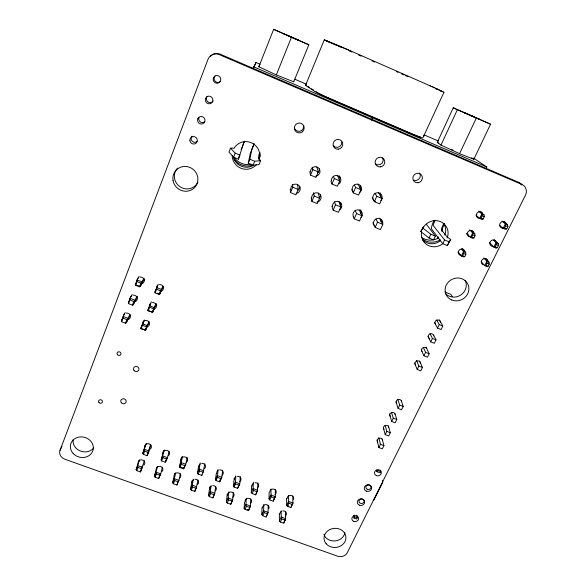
<?xml version="1.0" encoding="UTF-8"?>
<svg xmlns="http://www.w3.org/2000/svg" width="586" height="586" viewBox="0 0 586 586"><rect width="100%" height="100%" fill="white"/><g stroke="black" fill="none" stroke-linecap="round" stroke-linejoin="round"><path stroke-width="0.88" d="M275.332 489.72L275.325 496.642L273.193 501.169L269.699 499.909L269.025 499.001L269.113 492.921M273.486 500.612L273.494 498.869M149.034 322.241L145.643 330.167L141.153 328.827L144.288 319.927M270.922 488.988L271.135 496.796L269.699 499.909M268.183 505.227L268.066 512.34L266.22 516.962L262.74 515.717L261.81 514.676L262.015 507.535M263.781 504.531L263.619 510.743L264.154 512.64L262.74 515.717M257.855 482.915L257.562 490.218L255.679 494.855L252.17 493.588L251.255 492.592L251.621 485.713M253.386 482.219L253.071 488.592L253.584 490.46L252.17 493.588M266.22 516.962L268.066 512.34L263.619 510.743L261.81 514.676M162.798 287.147L159.788 294.091L159.026 294.377L155.187 292.89L158.198 284.254M250.757 498.957L250.383 505.996L248.508 510.626L245.007 509.373L244.12 508.348L244.53 502.158M246.296 498.247L245.915 504.392L246.413 506.282L245.007 509.373M240.341 476.565L239.769 483.787L237.579 488.321L234.041 487.047L233.455 486.168L234.217 478.008M137.351 296.787L133.256 304.786L132.421 305.108L128.576 303.629L130.099 298.318L132.194 294.406M235.814 475.854L235.447 483.904L234.041 487.047M233.309 492.68L232.671 499.646L230.767 504.282L227.251 503.022L226.401 502.004L227.221 494.137M130.231 315.056L126.32 322.82L125.47 323.186L121.646 321.729L123.17 316.433L125.17 312.624M255.679 494.855L257.562 490.218L253.071 488.592L251.255 492.592M228.789 491.954L228.174 498.034L226.401 502.004M248.508 510.626L250.383 505.996L245.915 504.392L244.12 508.348M222.658 470.148L221.801 477.29L219.582 481.831L216.029 480.549L215.487 479.685L216.322 473.407M220.021 481.326L220.248 479.524M215.685 486.343L214.784 493.236L212.85 497.873L209.312 496.606L208.513 495.602L209.759 486.951M218.073 469.415L217.413 477.385L216.029 480.549M259.019 154.169L258.448 158.462L260.638 160.659L259.049 164.563L253.071 165.237L248.252 163.245L250.2 153.657L254.082 143.658M211.114 485.596L210.264 491.61L208.513 495.602M204.873 463.702L203.137 472.235L199.562 470.939L199.159 469.1L200.222 462.947M197.965 479.963L196.193 488.285L192.633 487.01L192.245 485.149L193.329 479.202M195.512 488.219L194.838 491.427L191.278 490.152L190.516 489.163L192.098 480.608M197.409 473.166L199.159 469.1L203.73 470.756L201.767 475.407L198.193 474.118L197.409 473.166L198.654 466.075M230.767 504.282L232.671 499.646L228.174 498.034L228.635 499.909L227.251 503.022M248.252 163.245L249.87 159.246L251.687 150.001L254.016 144.09M187.198 457.292L185.762 464.258L183.491 468.815L179.895 467.518L179.441 466.683L181.55 457.051M184.033 468.339L184.4 466.581M180.356 473.635L178.913 480.373L176.928 485.025L173.353 483.743L172.636 482.769L174.738 473.459M177.565 482.703L176.928 485.025M182.488 456.516L181.169 462.603L179.441 466.683L183.264 468.06M175.661 472.851L174.342 478.733L172.636 482.769M279.346 513.754L279.397 520.969L280.364 522.023L283.822 523.261L285.646 518.639L285.507 511.453M168.995 451.623L167.486 457.651L165.179 462.208L161.56 460.904L161.157 460.083L163.67 450.568M165.772 461.753L166.431 459.146M162.432 467.188L160.718 473.847L158.703 478.506L155.107 477.216L154.433 476.257L156.916 467.049M159.897 474.543L158.703 478.506M164.439 449.975L161.157 460.083M157.678 466.383L154.433 476.257M212.85 497.873L214.784 493.236L210.264 491.61L210.689 493.478L209.312 496.606M233.294 148.024L230.525 148.163L228.965 152.104L233.602 157.18L238.436 159.18L243.256 144.354M238.436 159.18L239.615 155.012M145.423 444.906L142.757 453.447L143.409 454.362L147.049 455.674L150.485 444.84M150.873 445.052L147.401 455.124M144.412 460.699L140.376 471.942L136.75 470.646L136.12 469.701L138.992 460.611M140.75 471.356L142.259 466.383M146.288 443.39L142.757 453.447M139.593 459.885L136.12 469.701M201.767 475.407L201.972 474.814M241.161 149.606L241.454 148.807M60.028 450.304L207.971 59.391A8.966 8.614 70.1 0 1 219.201 54.593L521.877 184.465A8.504 7.867 -42.4 0 1 525.832 194.42L347.271 552.737A7.266 6.321 -6 0 1 337.756 556.246L64.841 459.226A7.713 6.798 15.2 0 1 59.992 450.297L62.006 446.342M121.646 321.729L121.434 320.96L123.17 316.433L128.063 318.293L129.997 314.47M128.576 303.629L128.349 302.903L130.099 298.318L135.014 300.208L137.043 296.274M144.193 279.017L140.274 286.539L139.461 286.803L135.593 285.309L135.344 284.628L137.117 279.983L139.124 276.314M135.593 285.309L137.117 279.983L142.061 281.903L143.995 278.204M241.652 148.287L242.143 147.02M125.47 323.186L126.832 319.641L128.063 318.293L126.32 322.82M132.421 305.108L133.798 301.519L135.014 300.208L133.256 304.786M139.461 286.803L140.852 283.177L142.061 281.903L140.274 286.539L136.164 284.942M155.187 292.89L154.887 292.194L156.689 287.58L161.597 289.484L163.047 286.144M156.198 304.053L152.675 312.235L148.185 310.822L149.577 307.254L149.569 305.804L151.386 301.797M144.962 330.27L149.086 321.758M152.008 312.294L156.198 303.651M159.026 294.377L160.439 290.766L161.597 289.484L159.788 294.091L157.341 293.139M242.421 146.31L244.545 141.116M252.969 68.408L255.965 62.49L260.169 64.299M255.401 63.933L255.965 62.49M258.822 66.797L273.662 29.3L308.837 44.778L293.725 81.806L276.328 74.905L258.822 66.797L259.217 65.852M233.602 157.18L235.198 153.166L230.525 148.163M243.651 143.196L244.318 141.526M276.328 74.905L291.454 37.24L273.662 29.3M253.071 165.237L254.69 161.245L260.638 160.659M259.034 158.227L259.95 155.979M136.75 470.646L138.054 467.46L137.791 465.621L142.42 467.284L140.376 471.942M143.409 454.362L144.727 451.132L144.442 449.323L149.093 451.008L147.049 455.674M305.577 85.219L324.285 39.826L348.714 50.096M161.56 460.904L162.893 457.695L162.857 455.981L167.486 457.651L165.179 462.208M155.107 477.216L156.425 474.037L156.118 472.199L160.718 473.847L160.029 475.334L156.425 474.037M297.549 184.597L298.208 189.432L295.93 194.808L290.51 192.574L292.78 187.19L292.502 184.465M179.895 467.518L181.242 464.324L181.169 462.603L185.762 464.258L183.491 468.815M173.353 483.743L174.687 480.586L174.342 478.733L178.913 480.373L178.269 481.868L174.687 480.586M316.858 166.959L318.293 171.925L315.964 177.353L310.536 175.097L312.858 169.654L312.228 167.208M318.293 193.175L319.575 198.251L317.268 203.591L311.891 201.379L314.191 196.032L313.437 192.684M286.539 498.349L286.693 505.374L287.411 506.297L290.883 507.549L292.985 503.022L292.736 496.027M190.516 489.163L192.245 485.149L196.793 486.783L194.838 491.427M191.278 490.152L192.633 487.01M198.193 474.118L199.562 470.939M337.499 175.492L339.704 180.854L337.353 186.253L331.962 184.011L334.306 178.598L333.441 176.335M371.421 120.189L372.447 117.859M338.825 201.496L340.796 207.012L338.459 212.322L333.119 210.125L335.448 204.807L334.416 201.687M215.487 479.685L217.252 475.649L221.801 477.29L219.582 481.831M358.039 184.077L360.969 189.718L358.588 195.087L353.233 192.86L355.607 187.483L354.435 185.095M233.455 486.168L235.25 482.153L239.769 483.787L237.579 488.321M359.262 209.949L361.87 215.714L359.511 220.988L354.2 218.805L356.559 213.524L355.16 210.264M143.958 321.223L140.786 328.321L141.153 328.827M378.388 192.501L382.087 198.522L379.677 203.855L374.359 201.643L376.761 196.303L375.003 193.329M150.727 303.856L147.789 310.368L148.185 310.822M379.479 218.175L382.805 224.357L380.409 229.595L375.143 227.427L377.531 222.175L375.948 219.12M290.883 507.549L292.985 503.022L288.546 501.418L288.385 495.317M154.887 292.194L157.326 286.825M306.383 85.351A14.562 0.674 23.5 0 0 305.936 85.585L314.902 91.504A17.858 0.864 23.5 0 0 331.866 99.561L409.277 132.832A17.609 0.842 23.8 0 0 422.85 137.908L443.932 92.317L435.794 88.34M269.025 499.001L270.857 495.024L275.325 496.642L273.193 501.169M467.342 113.904L490.548 124.203L473.862 159.26L459.57 153.679L440.972 145.116L437.259 142.435L453.249 107.795L469.921 115.09M440.972 145.116L457.38 109.699L490.548 124.203M279.397 520.969L281.229 517.057L281.163 510.787M287.411 506.297L288.854 503.198L288.546 501.418L286.693 505.374L288.913 506.179M280.364 522.023L281.8 518.962L281.229 517.057L285.646 518.639L283.814 522.551M426.337 224.204L435.376 236.129L433.581 239.908L429.04 238.033L420.697 231.521L423.356 226.929L421.971 229.88M459.57 153.679L476.337 118.042M434.05 220.563L433.281 222.204A6.219 1.509 -66.5 0 0 431.67 229.199L442.789 243.725L447.308 245.593L450.729 239.542L446.993 236.744L441.617 230.108L442.642 230.225L441.969 231.638M435.149 220.49L433.794 223.369A2.256 0.549 -66.5 0 0 433.288 225.566L444.591 239.952L449.118 241.828L450.729 239.542M429.04 238.033L430.835 234.246L422.447 227.8M443.946 223.259L442.232 226.885A2.256 0.571 -66.4 0 0 441.741 229.082L442.642 230.225M437.508 238.524L438.291 236.891M441.405 230.357L444.518 223.823M442.789 243.725L444.591 239.952M447.308 245.593L449.118 241.828M486.094 168.497L486.82 166.995L473.488 158.074M458.135 251.98L461.387 256.016L462.574 255.73L463.651 253.533L463.519 251.628L461.329 248.991M467.035 233.653L470.463 237.374L471.701 237.022L472.785 234.796L472.624 232.942L469.73 229.895M476.044 215.091L479.656 218.505L480.93 218.073L482.029 215.816L481.839 214.015L478.799 211.231M465.709 252.537L463.519 251.628L461.387 256.016L463.577 256.917L464.779 256.639L465.848 254.441L465.709 252.537L462.442 248.632M474.828 233.858L472.624 232.942L470.463 237.374L472.66 238.29L473.906 237.938L474.99 235.719L474.828 233.858L471.95 230.855M484.051 214.945L481.839 214.015L479.656 218.505L481.86 219.435L483.15 219.003L484.248 216.754L484.051 214.945L479.817 211.099M382.211 438.951L383.925 445.638L382.343 448.861L378.856 447.55L380.439 444.327L378.776 437.654M388.35 425.744L390.305 432.695L388.701 435.94L385.207 434.622L386.804 431.369L385.141 425.304M394.971 413.613L396.788 419.525L395.176 422.799L391.66 421.466L393.272 418.184L391.514 412.288M401.307 400.707L403.227 406.442L401.6 409.753L398.077 408.398L399.703 405.087L397.835 399.366M419.693 361.049L422.433 367.437L420.755 370.835L417.195 369.444L418.865 366.045L416.529 360.471M426.066 347.132L429.164 353.768L427.472 357.196L423.898 355.79L425.583 352.354L423.312 347.395M433.574 335.067L436.013 339.851L434.307 343.315L430.725 341.894L432.424 338.422L430.036 333.661M439.412 319.905L442.818 326.028L441.097 329.53L437.5 328.087L439.214 324.593L436.717 320.015M356.874 515.306L357.292 517.826L356.698 519.028L354.017 518.053L354.611 516.859L354.332 515.087M376.937 471.701L377.552 470.455L380.739 471.642L380.124 472.88L376.937 471.701L376.571 470.067M481.084 261.51L484.666 265.626L485.94 265.385L487.025 263.202L486.827 261.275L483.802 257.906M489.464 242.663L493.852 247.124L495.17 246.801L496.269 244.596L496.034 242.714L493.5 240.216M499.858 225.456L503.147 228.386L504.517 227.991L505.63 225.757L505.359 223.925L502.034 221.054M489.002 262.176L486.827 261.275L484.666 265.626L486.834 266.527L488.123 266.286L489.207 264.103L489.002 262.176L485.618 258.426M498.225 243.63L496.034 242.714L493.852 247.124L496.034 248.032L497.368 247.717L498.466 245.512L498.225 243.63L494.32 239.806M507.557 224.848L505.359 223.925L503.147 228.386L505.344 229.309L506.722 228.921L507.828 226.687L507.557 224.848L503.462 221.332M373.861 500.166L382.812 482.212L382.394 480.432M121.434 320.96L123.456 317.099M128.349 302.903L129.191 301.314M253.057 68.459L255.115 64.658M135.344 284.628L136.963 281.639L140.852 283.177M420.697 231.521L421.627 230.613M219.201 54.593L220.094 54.146L518.405 182.224L521.899 184.509M220.094 54.146L220.043 54.168A8.834 8.49 70.4 0 0 211.59 55.282M443.932 92.317L443.368 92.105M247.102 509.41L248.589 509.945M138.054 467.46L141.68 468.756M210.689 493.478L214.227 494.752M228.635 499.909L232.159 501.169M246.413 506.282L249.914 507.535M264.154 512.64L267.641 513.885M281.8 518.962L285.265 520.2M144.727 451.132L148.368 452.443M162.893 457.695L166.519 458.999M181.242 464.324L184.846 465.621M217.413 477.385L220.973 478.674M235.447 483.904L238.985 485.179M253.584 490.46L257.108 491.727M271.135 496.796L274.629 498.056M288.854 503.198L292.333 504.458M354.611 516.859L357.292 517.826M380.439 444.327L383.925 445.638M386.804 431.369L390.305 432.695M393.272 418.184L396.788 419.525M142.53 325.296L146.339 326.746M123.001 318.183L126.832 319.641M149.577 307.254L153.407 308.727M129.953 300.039L133.798 301.519M399.703 405.087L403.227 406.442M156.594 289.279L160.439 290.766M418.865 366.045L422.433 367.437M437.259 142.435L438.921 143.087M425.583 352.354L429.164 353.768M441.632 91.335L442.071 91.504L437.002 88.874M432.424 338.422L436.013 339.851M439.214 324.593L442.818 326.028M444.979 291.989L450.846 294.37L452.289 296.582M463.651 253.533L465.848 254.441M487.025 263.202L489.207 264.103M462.574 255.73L464.779 256.639M485.94 265.385L488.123 266.286M292.78 187.19L298.208 189.432M314.191 196.032L319.575 198.251M335.448 204.807L340.796 207.012M356.559 213.524L361.87 215.714M377.531 222.175L382.805 224.357M235.198 153.166L240.04 155.173M249.87 159.246L254.69 161.245M430.835 234.246L435.376 236.129M472.785 234.796L474.99 235.719M496.269 244.596L498.466 245.512M312.858 169.654L318.293 171.925M334.306 178.598L339.704 180.854M355.607 187.483L360.969 189.718M376.761 196.303L382.087 198.522M471.701 237.022L473.906 237.938M495.17 246.801L497.368 247.717M482.029 215.816L484.248 216.754M505.63 225.757L507.828 226.687M480.93 218.073L483.15 219.003M504.517 227.991L506.722 228.921M440.24 90.757L441.046 91.094M340.349 46.47L326.234 40.676L327.471 41.269M294.648 79.139L306.419 84.208M424.139 134.883L438.438 141.036M253.599 66.797L486.82 166.995M341.177 46.799L344.15 48.103M435.164 88.574L436.658 89.219M466.331 113.53L463.819 112.453L473.986 116.87M345.608 48.741L347.139 49.407M291.454 37.24L308.837 44.778M348.289 49.883L350.318 50.799M350.208 50.726L430.446 85.952M338.649 46.221L341.118 47.305M349.359 50.923L351.834 52.008M358.639 55.011L361.152 56.117M372.051 60.9L374.564 62.006M396.363 71.558L398.041 72.305M401.388 73.777L403.908 74.883M405.453 75.543L407.937 76.634M471.51 115.867L479.67 119.405L475.869 117.698M287.089 35.255L299.27 40.544L282.892 33.387L285.36 34.493M431.567 86.472L434.072 87.548M430.029 85.79L432.292 86.765M334.899 44.595L337.001 45.496M333.683 44.038L335.317 44.756M433.054 87.124L435.757 88.296M331.822 43.232L333.016 43.76M331.229 42.968L328.101 41.577M328.358 41.665L329.449 42.155M326.834 41.013L324.285 39.826M453.249 107.795L457.38 109.699M307.848 86.413L309.32 87.358M311.54 88.786L313.752 90.215M315.964 91.643L317.436 92.588A15.082 0.733 23.5 0 0 331.713 99.364L408.925 132.553A14.892 0.711 23.8 0 0 419.422 136.677M471.62 157.751L473.862 159.26M494.745 246.728L496.034 248.032M372.22 197.819L374.359 201.643M434.614 322.696L437.5 328.087M372.828 222.724L375.143 227.427M427.97 336.276L430.725 341.894M351.717 189.571L353.233 192.86M421.283 349.952L423.898 355.79M414.558 363.02L417.195 369.444M353.19 216.293L354.2 218.805M518.405 182.224L518.427 182.275A8.387 7.764 -42.7 0 1 520.441 183.55M330.856 180.891L331.962 184.011M395.975 401.813L398.077 408.398M293.52 81.154L293.725 81.806M331.881 206.111L333.119 210.125M389.434 413.833L391.66 421.466M383.339 427.641L385.207 434.622M377.018 439.991L378.856 447.55M380.373 470.097L380.739 471.642M309.76 171.72L310.536 175.097M311.188 197.936L311.891 201.379M353.6 515.402L354.017 518.053M290.231 189.293L290.51 192.574M520.786 183.879A8.387 7.764 -42.7 0 1 521.672 185M210.396 56.461A8.834 8.49 70.4 0 1 211.165 55.648M344.927 532.681A10.819 9.486 -5.7 0 1 334.987 540.944A10.819 9.486 -5.7 0 1 323.89 534.432M93.782 447.902A11.42 10.13 14.8 0 1 80.253 450.986A11.42 10.13 14.8 0 1 73.169 439.566M465.138 280.35A11.932 11.119 -28.3 0 1 460.764 295.036A11.932 11.119 -28.3 0 1 445.331 293.374M197.863 182.224A12.504 12.094 38.5 0 1 179.843 186.656A12.504 12.094 38.5 0 1 177.514 168.16M163.794 286.994A3.523 3.318 20.1 0 1 162.154 287.66M156.843 304.705A3.501 3.282 18.9 0 1 155.209 305.357M144.815 279.625A3.545 3.333 23 0 1 143.174 280.291M299.878 186.692A4.651 4.615 -12.7 0 1 298.04 190.157M320.447 194.42A4.644 4.578 -23.5 0 1 319.216 198.119M340.84 202.851A4.637 4.534 -27.5 0 1 340.481 205.188M360.654 209.715A4.629 4.498 -29.5 0 1 360.72 213.546M381.288 219.574A4.622 4.461 -30.6 0 1 380.9 221.882M319.355 168.783A4.688 4.644 -40.8 0 1 317.517 173.09M339.462 175.829A4.688 4.607 -38.5 0 1 339.565 179.756M360.353 185.909A4.681 4.563 -37.5 0 1 359.98 188.267M380.211 192.853A4.673 4.527 -36.9 0 1 380.263 196.728M443.851 223.662A13.405 12.694 -34 0 1 444.752 235.052M439.983 241.095A13.405 12.694 -34 0 1 422.748 239.967M253.386 165.42A13.749 13.566 49.5 0 1 233.089 156.242M260.03 152.734A13.749 13.566 49.5 0 1 259.071 158.872M419.488 172.995A4.82 4.615 -43.7 0 1 413.613 180.21M382.775 157.949A4.835 4.688 -47.6 0 1 375.157 163.655M197.101 141.585A3.736 3.619 50 0 1 192.157 141.131A3.736 3.619 50 0 1 192.018 136.15M204.697 121.859A3.765 3.655 56.4 0 1 198.932 117.456M213.238 100.917A3.809 3.684 62.7 0 1 207.869 101.869A3.809 3.684 62.7 0 1 207.268 96.309M220.175 81.652A3.846 3.714 68.1 0 1 215.143 81.183A3.846 3.714 68.1 0 1 215.04 76.004M341.806 142.002A4.856 4.769 -57.8 0 1 333.192 145.548M303.738 125.88A4.886 4.827 -82.4 0 1 294.333 127.953M468.075 234.019A3.348 3.135 -36 0 1 466.412 233.799M144.764 447.155A3.369 3.018 10.1 0 1 146.925 443.858A3.369 3.018 10.1 0 1 150.976 445.323A3.369 3.018 10.1 0 1 150.228 449.132M162.93 453.725A3.348 3.003 8.4 0 1 165.098 450.451A3.348 3.003 8.4 0 1 169.127 451.909A3.348 3.003 8.4 0 1 168.358 455.696M180.986 460.266A3.34 2.989 6.8 0 1 183.169 456.999A3.34 2.989 6.8 0 1 187.176 458.45A3.34 2.989 6.8 0 1 186.385 462.215M201.701 463.394A3.326 2.974 5.1 0 1 204.302 468.705M198.94 466.764A3.326 2.974 5.1 0 1 200.126 463.995M219.56 469.877A3.311 2.959 3.5 0 1 222.123 475.151M216.791 473.217A3.311 2.959 3.5 0 1 217.992 470.47M237.323 476.315A3.296 2.952 1.9 0 1 239.842 481.56M234.539 479.641A3.296 2.952 1.9 0 1 235.755 476.909M254.983 482.718A3.289 2.93 0.3 0 1 257.459 487.94M252.185 486.028A3.289 2.93 0.3 0 1 253.416 483.311M269.736 492.379A3.274 2.915 -1.1 0 1 271.985 489.2A3.274 2.915 -1.1 0 1 275.881 490.607A3.274 2.915 -1.1 0 1 274.981 494.276M287.184 498.693A3.267 2.901 -2.6 0 1 290.861 495.412A3.267 2.901 -2.6 0 1 293.432 499.389M282.774 510.897A3.245 2.871 -2 0 1 286.195 512.618A3.245 2.871 -2 0 1 285.17 516.002M279.976 514.134A3.245 2.871 -2 0 1 281.214 511.475M262.601 507.901A3.26 2.886 -0.6 0 1 266.242 504.634A3.26 2.886 -0.6 0 1 268.842 508.589M245.131 501.631A3.267 2.901 0.8 0 1 247.351 498.466A3.267 2.901 0.8 0 1 251.248 499.865A3.267 2.901 0.8 0 1 250.383 503.513M227.566 495.324A3.282 2.915 2.2 0 1 229.763 492.145A3.282 2.915 2.2 0 1 233.689 493.551A3.282 2.915 2.2 0 1 232.847 497.221M212.645 485.669A3.296 2.93 3.7 0 1 215.209 490.885M209.891 488.98A3.296 2.93 3.7 0 1 211.085 486.263M194.86 479.275A3.304 2.945 5.3 0 1 197.467 484.519M192.12 482.6A3.304 2.945 5.3 0 1 193.299 479.868M174.254 476.184A3.318 2.959 6.8 0 1 176.415 472.961A3.318 2.959 6.8 0 1 180.407 474.389A3.318 2.959 6.8 0 1 179.624 478.117M156.279 469.738A3.333 2.967 8.4 0 1 158.425 466.493A3.333 2.967 8.4 0 1 162.439 467.928A3.333 2.967 8.4 0 1 161.685 471.671M138.201 463.248A3.348 2.981 10 0 1 140.332 459.988A3.348 2.981 10 0 1 144.376 461.431A3.348 2.981 10 0 1 143.636 465.196M396.649 403.373A2.688 2.454 -14.3 0 1 397.909 399.579A2.688 2.454 -14.3 0 1 401.498 401.527M390.283 416.375A2.681 2.432 -13.1 0 1 391.529 412.617A2.681 2.432 -13.1 0 1 395.111 414.544M383.977 429.252A2.666 2.417 -12.1 0 1 385.207 425.531A2.666 2.417 -12.1 0 1 388.782 427.436M377.728 442.02A2.652 2.395 -11.1 0 1 378.944 438.328A2.652 2.395 -11.1 0 1 382.504 440.218M435.435 324.146A2.784 2.578 -23.2 0 1 436.782 320.139A2.784 2.578 -23.2 0 1 440.438 322.205M429.794 338.679A2.762 2.556 -21.4 0 1 428.329 335.734A2.762 2.556 -21.4 0 1 431.223 333.698A2.762 2.556 -21.4 0 1 433.699 335.946M422.059 351.461A2.747 2.534 -19.7 0 1 422.74 347.864A2.747 2.534 -19.7 0 1 426.535 348.333M415.467 364.939A2.732 2.52 -18.2 0 1 416.763 361.042A2.732 2.52 -18.2 0 1 420.389 363.042M159.355 284.591A3.567 3.362 19.9 0 1 163.457 287.499A3.567 3.362 19.9 0 1 160.564 291.308M156.469 288.4A3.567 3.362 19.9 0 1 157.693 285.265M152.323 302.596A3.553 3.318 18.7 0 1 156.403 305.474A3.553 3.318 18.7 0 1 153.532 309.232M149.452 306.361A3.553 3.318 18.7 0 1 150.661 303.27M142.53 324.109A3.531 3.282 17.7 0 1 145.365 320.396A3.531 3.282 17.7 0 1 149.43 323.23A3.531 3.282 17.7 0 1 146.588 326.944M126.254 313.092A3.553 3.289 20.1 0 1 130.356 315.942A3.553 3.289 20.1 0 1 127.528 319.678M123.573 315.122A3.553 3.289 20.1 0 1 124.613 313.752M133.117 295.197A3.567 3.333 21.3 0 1 137.234 298.091A3.567 3.333 21.3 0 1 134.377 301.871M130.268 298.985A3.567 3.333 21.3 0 1 131.454 295.871M140.061 277.09A3.589 3.369 22.7 0 1 144.193 280.02A3.589 3.369 22.7 0 1 141.314 283.844M137.183 280.921A3.589 3.369 22.7 0 1 138.391 277.771M290.832 189.41A4.717 4.673 -12.1 0 1 294.912 184.158A4.717 4.673 -12.1 0 1 300.186 188.194A4.717 4.673 -12.1 0 1 296.098 193.439M311.752 198.039A4.71 4.637 -22.7 0 1 315.854 192.823A4.71 4.637 -22.7 0 1 321.084 196.823A4.71 4.637 -22.7 0 1 316.975 202.038M332.46 206.58A4.703 4.6 -26.9 0 1 335.785 201.562A4.703 4.6 -26.9 0 1 341.308 203.84A4.703 4.6 -26.9 0 1 339.887 209.642M353.483 216.586A4.695 4.556 -29 0 1 355.145 210.66A4.695 4.556 -29 0 1 361.276 211.458A4.695 4.556 -29 0 1 361.013 217.567M374.388 225.691A4.688 4.52 -30.2 0 1 374.835 219.831A4.688 4.52 -30.2 0 1 380.783 219.061A4.688 4.52 -30.2 0 1 382.387 224.665M310.565 172.072A4.761 4.71 -39 0 1 314.704 166.761A4.761 4.71 -39 0 1 319.978 170.841A4.761 4.71 -39 0 1 315.839 176.144M331.464 180.774A4.754 4.666 -37.5 0 1 334.811 175.675A4.754 4.666 -37.5 0 1 340.378 177.99A4.754 4.666 -37.5 0 1 338.95 183.894M353.087 191.644A4.747 4.629 -36.8 0 1 354.12 185.095A4.747 4.629 -36.8 0 1 360.69 185.96A4.747 4.629 -36.8 0 1 359.65 192.516M375.553 201.679A4.739 4.585 -36.4 0 1 373.465 195.123A4.739 4.585 -36.4 0 1 380.351 193.629A4.739 4.585 -36.4 0 1 380.827 200.537M423.466 227.236A13.595 12.863 -33.7 0 1 440.87 221.794A13.595 12.863 -33.7 0 1 447.125 237.997M442.291 244.12A13.595 12.863 -33.7 0 1 427.472 245.058A13.595 12.863 -33.7 0 1 421.568 232.063M256.463 164.629A13.947 13.756 48.1 0 1 232.159 155.495M233.895 148.544A13.947 13.756 48.1 0 1 259.129 159.985M461.79 255.401A3.362 3.142 -32.8 0 1 458.267 252.639A3.362 3.142 -32.8 0 1 461.329 249.035A3.362 3.142 -32.8 0 1 464.852 251.797M479.875 218.27A3.428 3.201 -38.7 0 1 476.418 216A3.428 3.201 -38.7 0 1 478.323 212.088A3.428 3.201 -38.7 0 1 482.439 213.011M483.164 264.704A3.355 3.113 -33 0 1 481.472 261.07A3.355 3.113 -33 0 1 484.996 258.572A3.355 3.113 -33 0 1 487.904 261.341M503.132 228.049A3.421 3.172 -38.1 0 1 499.616 225.236A3.421 3.172 -38.1 0 1 502.751 221.574A3.421 3.172 -38.1 0 1 506.26 224.387M469.093 236.729A3.391 3.172 -35.8 0 1 467.364 233.023A3.391 3.172 -35.8 0 1 470.91 230.481A3.391 3.172 -35.8 0 1 473.869 233.309M493.346 246.354A3.384 3.142 -35.6 0 1 489.933 244.128A3.384 3.142 -35.6 0 1 491.837 240.289A3.384 3.142 -35.6 0 1 495.91 241.19M438.768 237.821A15.837 15.016 -34.9 0 1 421.378 237.242M440.313 239.842A15.99 15.155 -34.7 0 1 422.762 239.256M452.993 150.126A8.563 0.396 23.9 0 1 451.132 149.254M252.588 165.171A16.401 16.181 52.2 0 1 234.026 158.996M251.35 164.234A16.247 16.027 53.1 0 1 234.437 157.7M420.404 136.853A14.892 0.711 23.8 0 1 419.92 136.816M423.378 135.901A14.328 0.652 23.8 0 1 423.846 136.318M361.958 498.935A2.586 2.285 -8.1 0 1 363.686 502.429A2.586 2.285 -8.1 0 1 359.343 502.458A2.586 2.285 -8.1 0 1 361.284 498.942M142.544 323.816L140.786 328.321L145.643 330.167L147.401 325.67L142.544 323.816M149.569 305.804L147.789 310.368L152.675 312.235L154.455 307.687L149.569 305.804M326.16 543.786A10.958 9.581 -5.7 0 0 345.007 541.523A10.958 9.581 -5.7 0 0 333.786 528.396A10.958 9.581 -5.7 0 0 326.16 543.786M73.177 453.505A11.574 10.248 14.6 0 0 92.713 451.125A11.574 10.248 14.6 0 0 79.637 436.951A11.574 10.248 14.6 0 0 73.177 453.505M451.762 299.988A12.101 11.259 -28.1 0 0 468.888 287.953A12.101 11.259 -28.1 0 0 450.348 280.32A12.101 11.259 -28.1 0 0 451.762 299.988M173.017 180.429A12.687 12.262 38 0 0 193.299 188.736A12.687 12.262 38 0 0 189.835 167.391A12.687 12.262 38 0 0 173.017 180.429M359.482 505.22A3.699 3.274 -8.1 0 0 364.66 501.733A3.699 3.274 -8.1 0 0 358.822 499.587A3.699 3.274 -8.1 0 0 359.482 505.22M366.418 491.185A3.721 3.304 -8.9 0 0 371.634 487.662A3.721 3.304 -8.9 0 0 365.767 485.494A3.721 3.304 -8.9 0 0 366.418 491.185M99.027 402.604A1.956 1.765 15.9 0 0 102.33 402.186A1.956 1.765 15.9 0 0 100.133 399.755A1.956 1.765 15.9 0 0 99.027 402.604M117.493 354.742A1.992 1.824 17.6 0 0 120.855 354.325A1.992 1.824 17.6 0 0 118.636 351.798A1.992 1.824 17.6 0 0 117.493 354.742M121.405 402.816A2.732 2.476 14.2 0 0 126.034 402.238A2.732 2.476 14.2 0 0 122.979 398.824A2.732 2.476 14.2 0 0 121.405 402.816M134.106 370.55A2.762 2.534 15.1 0 0 138.794 369.964A2.762 2.534 15.1 0 0 135.718 366.47A2.762 2.534 15.1 0 0 134.106 370.55M418.023 182.751A4.893 4.681 -43.3 0 0 421.554 175.111A4.893 4.681 -43.3 0 0 413.284 176.174A4.893 4.681 -43.3 0 0 418.023 182.751M380.439 166.885A4.908 4.754 -47 0 0 383.896 159.158A4.908 4.754 -47 0 0 375.582 160.227A4.908 4.754 -47 0 0 380.439 166.885M189.923 140.779A3.787 3.67 49.4 0 0 195.944 143.277A3.787 3.67 49.4 0 0 194.926 136.853A3.787 3.67 49.4 0 0 189.923 140.779M197.797 118.797A3.824 3.706 55.9 0 0 201.877 124.012A3.824 3.706 55.9 0 0 204.199 117.962A3.824 3.706 55.9 0 0 197.797 118.797M205.569 98.477A3.86 3.736 62.2 0 0 209.663 103.759A3.86 3.736 62.2 0 0 212.015 97.628A3.86 3.736 62.2 0 0 205.569 98.477M213.443 77.887A3.904 3.772 67.8 0 0 217.545 83.249A3.904 3.772 67.8 0 0 219.933 77.037A3.904 3.772 67.8 0 0 213.443 77.887M338.474 149.174A4.922 4.835 -56.8 0 0 341.85 141.351A4.922 4.835 -56.8 0 0 333.485 142.427A4.922 4.835 -56.8 0 0 338.474 149.174M302.237 131.909A4.959 4.893 -81.8 0 0 301.189 123.397A4.959 4.893 -81.8 0 0 294.421 128.598A4.959 4.893 -81.8 0 0 302.237 131.909M353.856 521.408A3.384 2.974 -7.4 0 0 358.588 518.236A3.384 2.974 -7.4 0 0 353.241 516.288A3.384 2.974 -7.4 0 0 353.856 521.408M376.505 475.656A3.443 3.077 -10 0 0 381.34 472.375A3.443 3.077 -10 0 0 375.926 470.36A3.443 3.077 -10 0 0 376.505 475.656M367.422 489.325A2.6 2.307 -8.9 0 0 371.063 486.856A2.6 2.307 -8.9 0 0 366.975 485.347A2.6 2.307 -8.9 0 0 367.422 489.325"/></g></svg>
